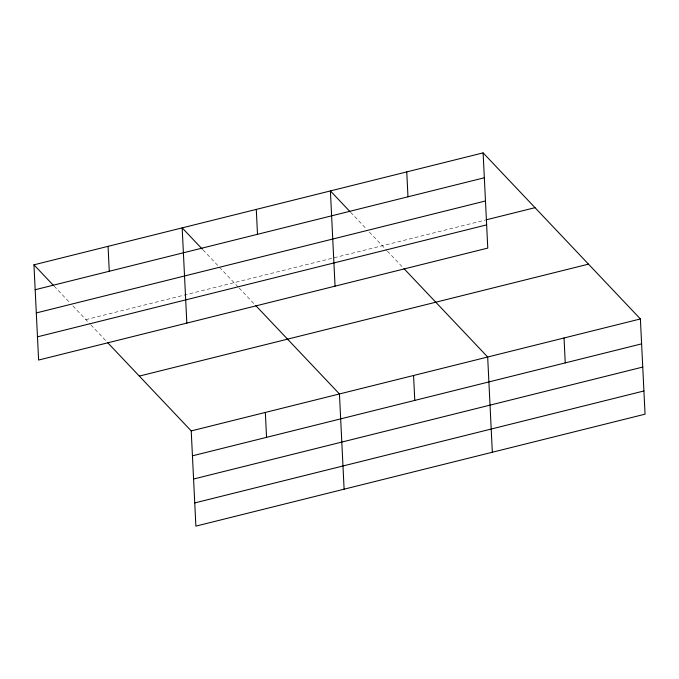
<?xml version="1.0" encoding="UTF-8"?>
<svg xmlns="http://www.w3.org/2000/svg" width="679" height="679" viewBox="0 0 679 679"><rect width="100%" height="100%" fill="white"/><g stroke="black" fill="none" stroke-linecap="round" stroke-linejoin="round"><path stroke-width="0.51" stroke-dasharray="3.4 2.55" d="M85.851 319.631L485.129 220.106M350.585 212.247L366.439 228.993M369.325 232.04L386.64 250.322M387.361 251.077L402.537 267.11M203.08 249.948L238.414 287.268M239.135 288.023L255.032 304.812M54.133 286.139L69.996 302.885M72.874 305.932L90.188 324.206M90.91 324.969L106.807 341.758"/><path stroke-width="1.02" d="M483.117 152.868L487.777 248.09L38.61 360.048L33.95 264.818L483.117 152.868L640.39 318.952L645.05 414.182L195.883 526.132L191.223 430.91L107.528 342.522M35.172 289.729L484.331 177.771M36.301 312.934L485.468 200.976M486.147 219.852L535.018 207.672M37.472 336.843L486.639 224.885M139.322 376.098L588.489 264.148M191.223 430.91L640.39 318.952M192.446 455.821L641.613 343.863M193.583 479.026L642.75 367.067M194.746 502.927L643.913 390.977M349.863 211.483L330.401 190.926L335.053 286.156M403.98 268.629L487.675 357.018L492.334 452.239M202.359 249.193L182.176 227.872L186.835 323.102M255.754 305.575L339.449 393.964L344.109 489.186M33.95 264.818L53.412 285.375M564.037 337.989L565.251 362.892M406.755 171.897L407.977 196.808M413.562 375.495L414.784 400.398M256.289 209.404L257.502 234.314M265.336 412.433L266.558 437.344M108.063 246.35L109.277 271.261"/></g></svg>
